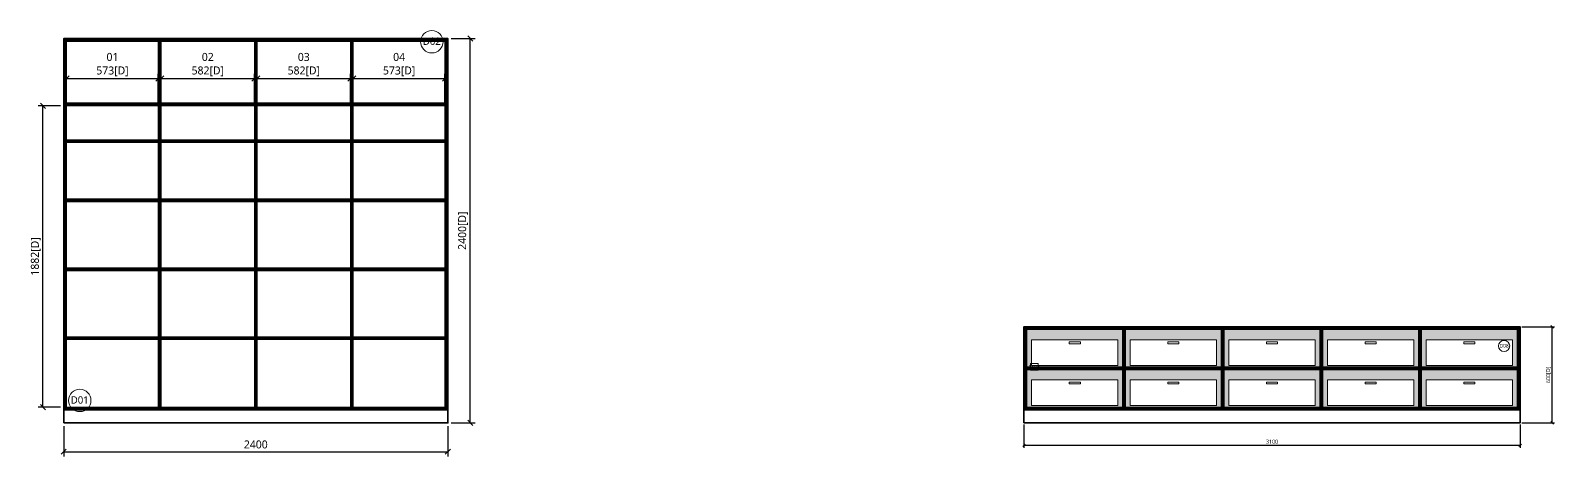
# Model space of a CAD drawing. Header units: millimetres. Extents: x -49496 to 320171, y -10186 to 2697.
# Drawn here: x 259792 to 269315, y -210 to 2450 of the extents above; entities that cross this region are included whole.
import ezdxf
from ezdxf.enums import TextEntityAlignment as Align

# ---------------------------------------------------------------- set-up
doc = ezdxf.new("R2010")
doc.units = ezdxf.units.MM
for name, color, linetype, lineweight in [('A-DETAIL', 7, 'Continuous', 18), ('A-DIM', 7, 'Continuous', 13), ('A-HATCH', 8, 'Continuous', 9), ('A-MATERIAL', 7, 'Continuous', 13), ('A-OUTLINE', 7, 'Continuous', 35), ('A-RECESS', 8, 'Continuous', 13), ('A-SYMBOL', 7, 'Continuous', 18), ('A-TEXT', 7, 'Continuous', 13)]:
    doc.layers.add(name, color=color, linetype=linetype, lineweight=lineweight)
doc.styles.add('CN', font='NotoSansCJK-Regular.ttc')
doc.styles.add('OpenSansCondensed-Light', font='OpenSansCondensed-Light.ttf')
doc.dimstyles.new('EZDXF', dxfattribs={"dimtxt": 0.25, "dimasz": 0.175, "dimexe": 0.375, "dimexo": 0.125, "dimgap": 0.1, "dimtad": 1, "dimlfac": 100, "dimzin": 12, "dimdsep": 46, "dimtxsty": 'OpenSansCondensed-Light', "dimblk": 'ARCHTICK', "dimcen": 2.5, "dimazin": 3, "dimtfac": 0.5, "dimtmove": 2, "dimatfit": 3, "dimarcsym": 0})

# ---------------------------------------------------------------- blocks, each defined once
blk = doc.blocks.new('_ARCHTICK')
at = {"color": 0, "linetype": 'ByBlock', "const_width": 0.15}
blk.add_lwpolyline([(-0.5, -0.5), (0.5, 0.5)], dxfattribs=at)

msp = doc.modelspace()

# ---------------------------------------------------------------- hatches: boundary and pattern name
at = {"layer": 'A-HATCH'}
h = msp.add_hatch(dxfattribs=at)
h.set_pattern_fill('ANSI31', scale=1.5)
h.paths.add_polyline_path([(260000, 2382), (262400, 2382), (262400, 2400), (260000, 2400)])
h = msp.add_hatch(dxfattribs=at)
h.set_pattern_fill('ANSI31', scale=1.5)
h.paths.add_polyline_path([(260000, 80), (260018, 80), (260018, 2400), (260000, 2400)])
h = msp.add_hatch(dxfattribs=at)
h.set_pattern_fill('ANSI31', scale=1.5)
h.paths.add_polyline_path([(260591, 98), (260609, 98), (260609, 2382), (260591, 2382)])
h = msp.add_hatch(dxfattribs=at)
h.set_pattern_fill('ANSI31', scale=1.5)
h.paths.add_polyline_path([(261191, 98), (261209, 98), (261209, 2382), (261191, 2382)])
h = msp.add_hatch(dxfattribs=at)
h.set_pattern_fill('ANSI31', scale=1.5)
h.paths.add_polyline_path([(261791, 98), (261809, 98), (261809, 2382), (261791, 2382)])
h = msp.add_hatch(dxfattribs=at)
h.set_pattern_fill('ANSI31', scale=1.5)
h.paths.add_polyline_path([(262382, 80), (262400, 80), (262400, 2400), (262382, 2400)])
h = msp.add_hatch(dxfattribs=at)
h.set_pattern_fill('ANSI31', scale=1.5)
h.paths.add_polyline_path([(260018, 1980), (262382, 1980), (262382, 1998), (260018, 1998)])
h = msp.add_hatch(dxfattribs=at)
h.set_pattern_fill('ANSI31', scale=1.5)
h.paths.add_polyline_path([(260018, 1750), (260591, 1750), (260591, 1768), (260018, 1768)])
h = msp.add_hatch(dxfattribs=at)
h.set_pattern_fill('ANSI31', scale=1.5)
h.paths.add_polyline_path([(260609, 1750), (261191, 1750), (261191, 1768), (260609, 1768)])
h = msp.add_hatch(dxfattribs=at)
h.set_pattern_fill('ANSI31', scale=1.5)
h.paths.add_polyline_path([(261209, 1750), (261791, 1750), (261791, 1768), (261209, 1768)])
h = msp.add_hatch(dxfattribs=at)
h.set_pattern_fill('ANSI31', scale=1.5)
h.paths.add_polyline_path([(261809, 1750), (262382, 1750), (262382, 1768), (261809, 1768)])
h = msp.add_hatch(dxfattribs=at)
h.set_pattern_fill('ANSI31', scale=1.5)
h.paths.add_polyline_path([(260018, 1380), (260591, 1380), (260591, 1398), (260018, 1398)])
h = msp.add_hatch(dxfattribs=at)
h.set_pattern_fill('ANSI31', scale=1.5)
h.paths.add_polyline_path([(260609, 1380), (261191, 1380), (261191, 1398), (260609, 1398)])
h = msp.add_hatch(dxfattribs=at)
h.set_pattern_fill('ANSI31', scale=1.5)
h.paths.add_polyline_path([(261209, 1380), (261791, 1380), (261791, 1398), (261209, 1398)])
h = msp.add_hatch(dxfattribs=at)
h.set_pattern_fill('ANSI31', scale=1.5)
h.paths.add_polyline_path([(261809, 1380), (262382, 1380), (262382, 1398), (261809, 1398)])
h = msp.add_hatch(dxfattribs=at)
h.set_pattern_fill('ANSI31', scale=1.5)
h.paths.add_polyline_path([(260018, 950), (260591, 950), (260591, 968), (260018, 968)])
h = msp.add_hatch(dxfattribs=at)
h.set_pattern_fill('ANSI31', scale=1.5)
h.paths.add_polyline_path([(260609, 950), (261191, 950), (261191, 968), (260609, 968)])
h = msp.add_hatch(dxfattribs=at)
h.set_pattern_fill('ANSI31', scale=1.5)
h.paths.add_polyline_path([(261209, 950), (261791, 950), (261791, 968), (261209, 968)])
h = msp.add_hatch(dxfattribs=at)
h.set_pattern_fill('ANSI31', scale=1.5)
h.paths.add_polyline_path([(261809, 950), (262382, 950), (262382, 968), (261809, 968)])
h = msp.add_hatch(dxfattribs=at)
h.set_pattern_fill('ANSI31', scale=1.5)
h.paths.add_polyline_path([(260018, 520), (260591, 520), (260591, 538), (260018, 538)])
h = msp.add_hatch(dxfattribs=at)
h.set_pattern_fill('ANSI31', scale=1.5)
h.paths.add_polyline_path([(260609, 520), (261191, 520), (261191, 538), (260609, 538)])
h = msp.add_hatch(dxfattribs=at)
h.set_pattern_fill('ANSI31', scale=1.5)
h.paths.add_polyline_path([(261209, 520), (261791, 520), (261791, 538), (261209, 538)])
h = msp.add_hatch(dxfattribs=at)
h.set_pattern_fill('ANSI31', scale=1.5)
h.paths.add_polyline_path([(261809, 520), (262382, 520), (262382, 538), (261809, 538)])
h = msp.add_hatch(dxfattribs=at)
h.set_pattern_fill('ANSI31', scale=1.5)
h.paths.add_polyline_path([(260000, 80), (262400, 80), (262400, 98), (260000, 98)])

# ---------------------------------------------------------------- linework, layer by layer
at = {"layer": 'A-DETAIL'}
for points in [[(260000, 2382), (262400, 2382), (262400, 2400), (260000, 2400)], [(260000, 80), (260018, 80), (260018, 2400), (260000, 2400)], [(260591, 98), (260609, 98), (260609, 2382), (260591, 2382)], [(261191, 98), (261209, 98), (261209, 2382), (261191, 2382)], [(261791, 98), (261809, 98), (261809, 2382), (261791, 2382)], [(262382, 80), (262400, 80), (262400, 2400), (262382, 2400)], [(260018, 1980), (262382, 1980), (262382, 1998), (260018, 1998)], [(260018, 1750), (260591, 1750), (260591, 1768), (260018, 1768)], [(260609, 1750), (261191, 1750), (261191, 1768), (260609, 1768)], [(261209, 1750), (261791, 1750), (261791, 1768), (261209, 1768)], [(261809, 1750), (262382, 1750), (262382, 1768), (261809, 1768)], [(260018, 1380), (260591, 1380), (260591, 1398), (260018, 1398)], [(260609, 1380), (261191, 1380), (261191, 1398), (260609, 1398)], [(261209, 1380), (261791, 1380), (261791, 1398), (261209, 1398)], [(261809, 1380), (262382, 1380), (262382, 1398), (261809, 1398)], [(260018, 950), (260591, 950), (260591, 968), (260018, 968)], [(260609, 950), (261191, 950), (261191, 968), (260609, 968)], [(261209, 950), (261791, 950), (261791, 968), (261209, 968)], [(261809, 950), (262382, 950), (262382, 968), (261809, 968)], [(260018, 520), (260591, 520), (260591, 538), (260018, 538)], [(260609, 520), (261191, 520), (261191, 538), (260609, 538)], [(261209, 520), (261791, 520), (261791, 538), (261209, 538)], [(261809, 520), (262382, 520), (262382, 538), (261809, 538)], [(260000, 80), (262400, 80), (262400, 98), (260000, 98)]]:
    msp.add_lwpolyline(points, close=True, dxfattribs=at)
at = {"layer": 'A-OUTLINE'}
msp.add_lwpolyline([(260000, 0), (262400, 0), (262400, 2400), (260000, 2400)], close=True, dxfattribs=at)
at = {"layer": 'A-SYMBOL'}
for centre in [(262300, 2380), (260100, 140)]:
    msp.add_circle(centre, 70, dxfattribs=at)

# ---------------------------------------------------------------- texts
at = {"layer": 'A-SYMBOL', "style": 'CN'}
for s, p in [('D02', (262300, 2360)), ('D01', (260100, 120))]:
    msp.add_text(s, height=46, dxfattribs=at).set_placement(p, align=Align.CENTER)
at = {"layer": 'A-TEXT', "style": 'CN'}
for s, p in [('01', (260304.5, 2260)), ('02', (260900, 2260)), ('03', (261500, 2260)), ('04', (262095.5, 2260))]:
    msp.add_text(s, height=50, dxfattribs=at).set_placement(p, align=Align.CENTER)

# ---------------------------------------------------------------- dimensions: what is measured, and where the dimension line sits
at = {"layer": 'A-DIM'}
for base, p1, p2 in [((262540, 0), (262400, 0), (262400, 2400)), ((259870, 98), (260000, 98), (260000, 1980))]:
    msp.add_linear_dim(base=base, p1=p1, p2=p2, angle=90, dimstyle='EZDXF', override={"dimscale": 20, "dimtxt": 2.5, "dimasz": 2, "dimexe": 1.5, "dimexo": 1, "dimgap": 1, "dimtad": 1, "dimdec": 0, "dimlfac": 1, "dimzin": 8, "dimpost": '<>[D]', "dimtxsty": 'CN', "dimtsz": 0.8, "dimclrd": 0, "dimclre": 0, "dimclrt": 0}, dxfattribs=at).render()
for base, p1, p2, override in [((260018, 2150), (260018, 1980), (260591, 1980), {"dimscale": 20, "dimtxt": 2.5, "dimasz": 2, "dimexe": 1.5, "dimexo": 1, "dimgap": 1, "dimtad": 1, "dimdec": 0, "dimlfac": 1, "dimzin": 8, "dimpost": '<>[D]', "dimtxsty": 'CN', "dimtsz": 0.8, "dimclrd": 0, "dimclre": 0, "dimclrt": 0}), ((260609, 2150), (260609, 1980), (261191, 1980), {"dimscale": 20, "dimtxt": 2.5, "dimasz": 2, "dimexe": 1.5, "dimexo": 1, "dimgap": 1, "dimtad": 1, "dimdec": 0, "dimlfac": 1, "dimzin": 8, "dimpost": '<>[D]', "dimtxsty": 'CN', "dimtsz": 0.8, "dimclrd": 0, "dimclre": 0, "dimclrt": 0}), ((261209, 2150), (261209, 1980), (261791, 1980), {"dimscale": 20, "dimtxt": 2.5, "dimasz": 2, "dimexe": 1.5, "dimexo": 1, "dimgap": 1, "dimtad": 1, "dimdec": 0, "dimlfac": 1, "dimzin": 8, "dimpost": '<>[D]', "dimtxsty": 'CN', "dimtsz": 0.8, "dimclrd": 0, "dimclre": 0, "dimclrt": 0}), ((261809, 2150), (261809, 1980), (262382, 1980), {"dimscale": 20, "dimtxt": 2.5, "dimasz": 2, "dimexe": 1.5, "dimexo": 1, "dimgap": 1, "dimtad": 1, "dimdec": 0, "dimlfac": 1, "dimzin": 8, "dimpost": '<>[D]', "dimtxsty": 'CN', "dimtsz": 0.8, "dimclrd": 0, "dimclre": 0, "dimclrt": 0}), ((260000, -180), (260000, 0), (262400, 0), {"dimscale": 20, "dimtxt": 2.5, "dimasz": 2, "dimexe": 1.5, "dimexo": 1, "dimgap": 1, "dimtad": 1, "dimdec": 0, "dimlfac": 1, "dimzin": 8, "dimpost": '', "dimtxsty": 'CN', "dimtsz": 0.8, "dimclrd": 0, "dimclre": 0, "dimclrt": 0})]:
    msp.add_linear_dim(base=base, p1=p1, p2=p2, dimstyle='EZDXF', override=override, dxfattribs=at).render()

# ---------------------------------------------------------------- wipeouts: each hides what was drawn before it
msp.add_wipeout([(266000, 0), (269100, 0), (269100, 600), (266000, 600)])

# ---------------------------------------------------------------- next in the draw order: hatches: boundary and pattern name
at = {"layer": 'A-HATCH'}
h = msp.add_hatch(dxfattribs=at)
h.set_pattern_fill('ANSI31', scale=1.5)
h.paths.add_polyline_path([(266000, 80), (266018, 80), (266018, 600), (266000, 600)])
h = msp.add_hatch(dxfattribs=at)
h.set_pattern_fill('ANSI31', scale=1.5)
h.paths.add_polyline_path([(266616.4, 80), (266634.4, 80), (266634.4, 600), (266616.4, 600)])
h = msp.add_hatch(dxfattribs=at)
h.set_pattern_fill('ANSI31', scale=1.5)
h.paths.add_polyline_path([(267232.8, 80), (267250.8, 80), (267250.8, 600), (267232.8, 600)])
h = msp.add_hatch(dxfattribs=at)
h.set_pattern_fill('ANSI31', scale=1.5)
h.paths.add_polyline_path([(267849.2, 80), (267867.2, 80), (267867.2, 600), (267849.2, 600)])
h = msp.add_hatch(dxfattribs=at)
h.set_pattern_fill('ANSI31', scale=1.5)
h.paths.add_polyline_path([(268465.6, 80), (268483.6, 80), (268483.6, 600), (268465.6, 600)])
h = msp.add_hatch(dxfattribs=at)
h.set_pattern_fill('ANSI31', scale=1.5)
h.paths.add_polyline_path([(269082, 80), (269100, 80), (269100, 600), (269082, 600)])
at = {"layer": 'A-RECESS'}
h = msp.add_hatch(color=9, dxfattribs=at)
h.dxf.hatch_style = 1
h.paths.add_polyline_path([(266018, 98), (269082, 98), (269082, 582), (266018, 582)])

# ---------------------------------------------------------------- next in the draw order: linework, layer by layer
at = {"layer": 'A-DETAIL'}
for points in [[(266000, 80), (266018, 80), (266018, 600), (266000, 600)], [(266616.4, 80), (266634.4, 80), (266634.4, 600), (266616.4, 600)], [(267232.8, 80), (267250.8, 80), (267250.8, 600), (267232.8, 600)], [(267849.2, 80), (267867.2, 80), (267867.2, 600), (267849.2, 600)], [(268465.6, 80), (268483.6, 80), (268483.6, 600), (268465.6, 600)], [(269082, 80), (269100, 80), (269100, 600), (269082, 600)], [(266000, 0), (269100, 0), (269100, 80), (266000, 80)]]:
    msp.add_lwpolyline(points, close=True, dxfattribs=at)
at = {"layer": 'A-OUTLINE'}
msp.add_lwpolyline([(266000, 0), (269100, 0), (269100, 600), (266000, 600)], close=True, dxfattribs=at)

# ---------------------------------------------------------------- next in the draw order: dimensions: what is measured, and where the dimension line sits
at = {"layer": 'A-DIM'}
msp.add_linear_dim(base=(266000, -140), p1=(266000, 0), p2=(269100, 0), dimstyle='EZDXF', override={"dimscale": 10, "dimtxt": 2.5, "dimasz": 2, "dimexe": 1.5, "dimexo": 1, "dimgap": 1, "dimtad": 1, "dimdec": 0, "dimlfac": 1, "dimzin": 8, "dimpost": '', "dimtxsty": 'CN', "dimtsz": 0.8, "dimclrd": 0, "dimclre": 0, "dimclrt": 0}, dxfattribs=at).render()

# ---------------------------------------------------------------- next in the draw order: wipeouts: each hides what was drawn before it
for points in [[(266018, 582), (269082, 582), (269082, 600), (266018, 600)], [(266018, 331), (269082, 331), (269082, 349), (266018, 349)], [(266018, 80), (269082, 80), (269082, 98), (266018, 98)]]:
    msp.add_wipeout(points)

# ---------------------------------------------------------------- next in the draw order: hatches: boundary and pattern name
at = {"layer": 'A-HATCH'}
h = msp.add_hatch(dxfattribs=at)
h.set_pattern_fill('ANSI31', scale=1.5)
h.paths.add_polyline_path([(266018, 582), (269082, 582), (269082, 600), (266018, 600)])
h = msp.add_hatch(dxfattribs=at)
h.set_pattern_fill('ANSI31', scale=1.5)
h.paths.add_polyline_path([(266018, 331), (269082, 331), (269082, 349), (266018, 349)])
h = msp.add_hatch(dxfattribs=at)
h.set_pattern_fill('ANSI31', scale=1.5)
h.paths.add_polyline_path([(266018, 80), (269082, 80), (269082, 98), (266018, 98)])

# ---------------------------------------------------------------- next in the draw order: linework, layer by layer
at = {"layer": 'A-DETAIL'}
for points in [[(266018, 582), (269082, 582), (269082, 600), (266018, 600)], [(266018, 331), (269082, 331), (269082, 349), (266018, 349)], [(266018, 80), (269082, 80), (269082, 98), (266018, 98)]]:
    msp.add_lwpolyline(points, close=True, dxfattribs=at)

# ---------------------------------------------------------------- next in the draw order: dimensions: what is measured, and where the dimension line sits
at = {"layer": 'A-DIM'}
msp.add_linear_dim(base=(269300, 0), p1=(269100, 0), p2=(269100, 600), angle=90, dimstyle='EZDXF', override={"dimscale": 10, "dimtxt": 2.5, "dimasz": 2, "dimexe": 1.5, "dimexo": 1, "dimgap": 1, "dimtad": 1, "dimdec": 0, "dimlfac": 1, "dimzin": 8, "dimpost": '<>[D]', "dimtxsty": 'CN', "dimtsz": 0.8, "dimclrd": 0, "dimclre": 0, "dimclrt": 0}, dxfattribs=at).render()

# ---------------------------------------------------------------- next in the draw order: wipeouts: each hides what was drawn before it
for points in [[(266048, 359), (266586.4, 359), (266586.4, 519), (266048, 519)], [(266664.4, 359), (267202.8, 359), (267202.8, 519), (266664.4, 519)], [(267280.8, 359), (267819.2, 359), (267819.2, 519), (267280.8, 519)], [(267897.2, 359), (268435.6, 359), (268435.6, 519), (267897.2, 519)], [(268513.6, 359), (269052, 359), (269052, 519), (268513.6, 519)], [(266048, 108), (266586.4, 108), (266586.4, 268), (266048, 268)], [(266664.4, 108), (267202.8, 108), (267202.8, 268), (266664.4, 268)], [(267280.8, 108), (267819.2, 108), (267819.2, 268), (267280.8, 268)], [(267897.2, 108), (268435.6, 108), (268435.6, 268), (267897.2, 268)], [(268513.6, 108), (269052, 108), (269052, 268), (268513.6, 268)]]:
    msp.add_wipeout(points)

# ---------------------------------------------------------------- next in the draw order: linework, layer by layer
at = {"layer": 'A-DETAIL'}
for points in [[(266048, 359), (266586.4, 359), (266586.4, 519), (266048, 519)], [(266282.2, 494), (266352.2, 494), (266352.2, 506), (266282.2, 506)], [(266664.4, 359), (267202.8, 359), (267202.8, 519), (266664.4, 519)], [(266898.6, 494), (266968.6, 494), (266968.6, 506), (266898.6, 506)], [(267280.8, 359), (267819.2, 359), (267819.2, 519), (267280.8, 519)], [(267515, 494), (267585, 494), (267585, 506), (267515, 506)], [(267897.2, 359), (268435.6, 359), (268435.6, 519), (267897.2, 519)], [(268131.4, 494), (268201.4, 494), (268201.4, 506), (268131.4, 506)], [(268513.6, 359), (269052, 359), (269052, 519), (268513.6, 519)], [(268747.8, 494), (268817.8, 494), (268817.8, 506), (268747.8, 506)], [(266048, 108), (266586.4, 108), (266586.4, 268), (266048, 268)], [(266282.2, 243), (266352.2, 243), (266352.2, 255), (266282.2, 255)], [(266664.4, 108), (267202.8, 108), (267202.8, 268), (266664.4, 268)], [(266898.6, 243), (266968.6, 243), (266968.6, 255), (266898.6, 255)], [(267280.8, 108), (267819.2, 108), (267819.2, 268), (267280.8, 268)], [(267515, 243), (267585, 243), (267585, 255), (267515, 255)], [(267897.2, 108), (268435.6, 108), (268435.6, 268), (267897.2, 268)], [(268131.4, 243), (268201.4, 243), (268201.4, 255), (268131.4, 255)], [(268513.6, 108), (269052, 108), (269052, 268), (268513.6, 268)], [(268747.8, 243), (268817.8, 243), (268817.8, 255), (268747.8, 255)]]:
    msp.add_lwpolyline(points, close=True, dxfattribs=at)
at = {"layer": 'A-MATERIAL'}
msp.add_lwpolyline([(266040, 330), (266088, 330), (266088, 370), (266040, 370)], close=True, dxfattribs=at)
at = {"layer": 'A-SYMBOL'}
msp.add_circle((269000, 480), 35, dxfattribs=at)

# ---------------------------------------------------------------- next in the draw order: texts
at = {"layer": 'A-MATERIAL', "style": 'CN'}
msp.add_text('M02', height=25, dxfattribs=at).set_placement((266064, 337), align=Align.CENTER)
at = {"layer": 'A-SYMBOL', "style": 'CN'}
msp.add_text('D08', height=23, dxfattribs=at).set_placement((269000, 470), align=Align.CENTER)

doc.saveas('drawing.dxf')
